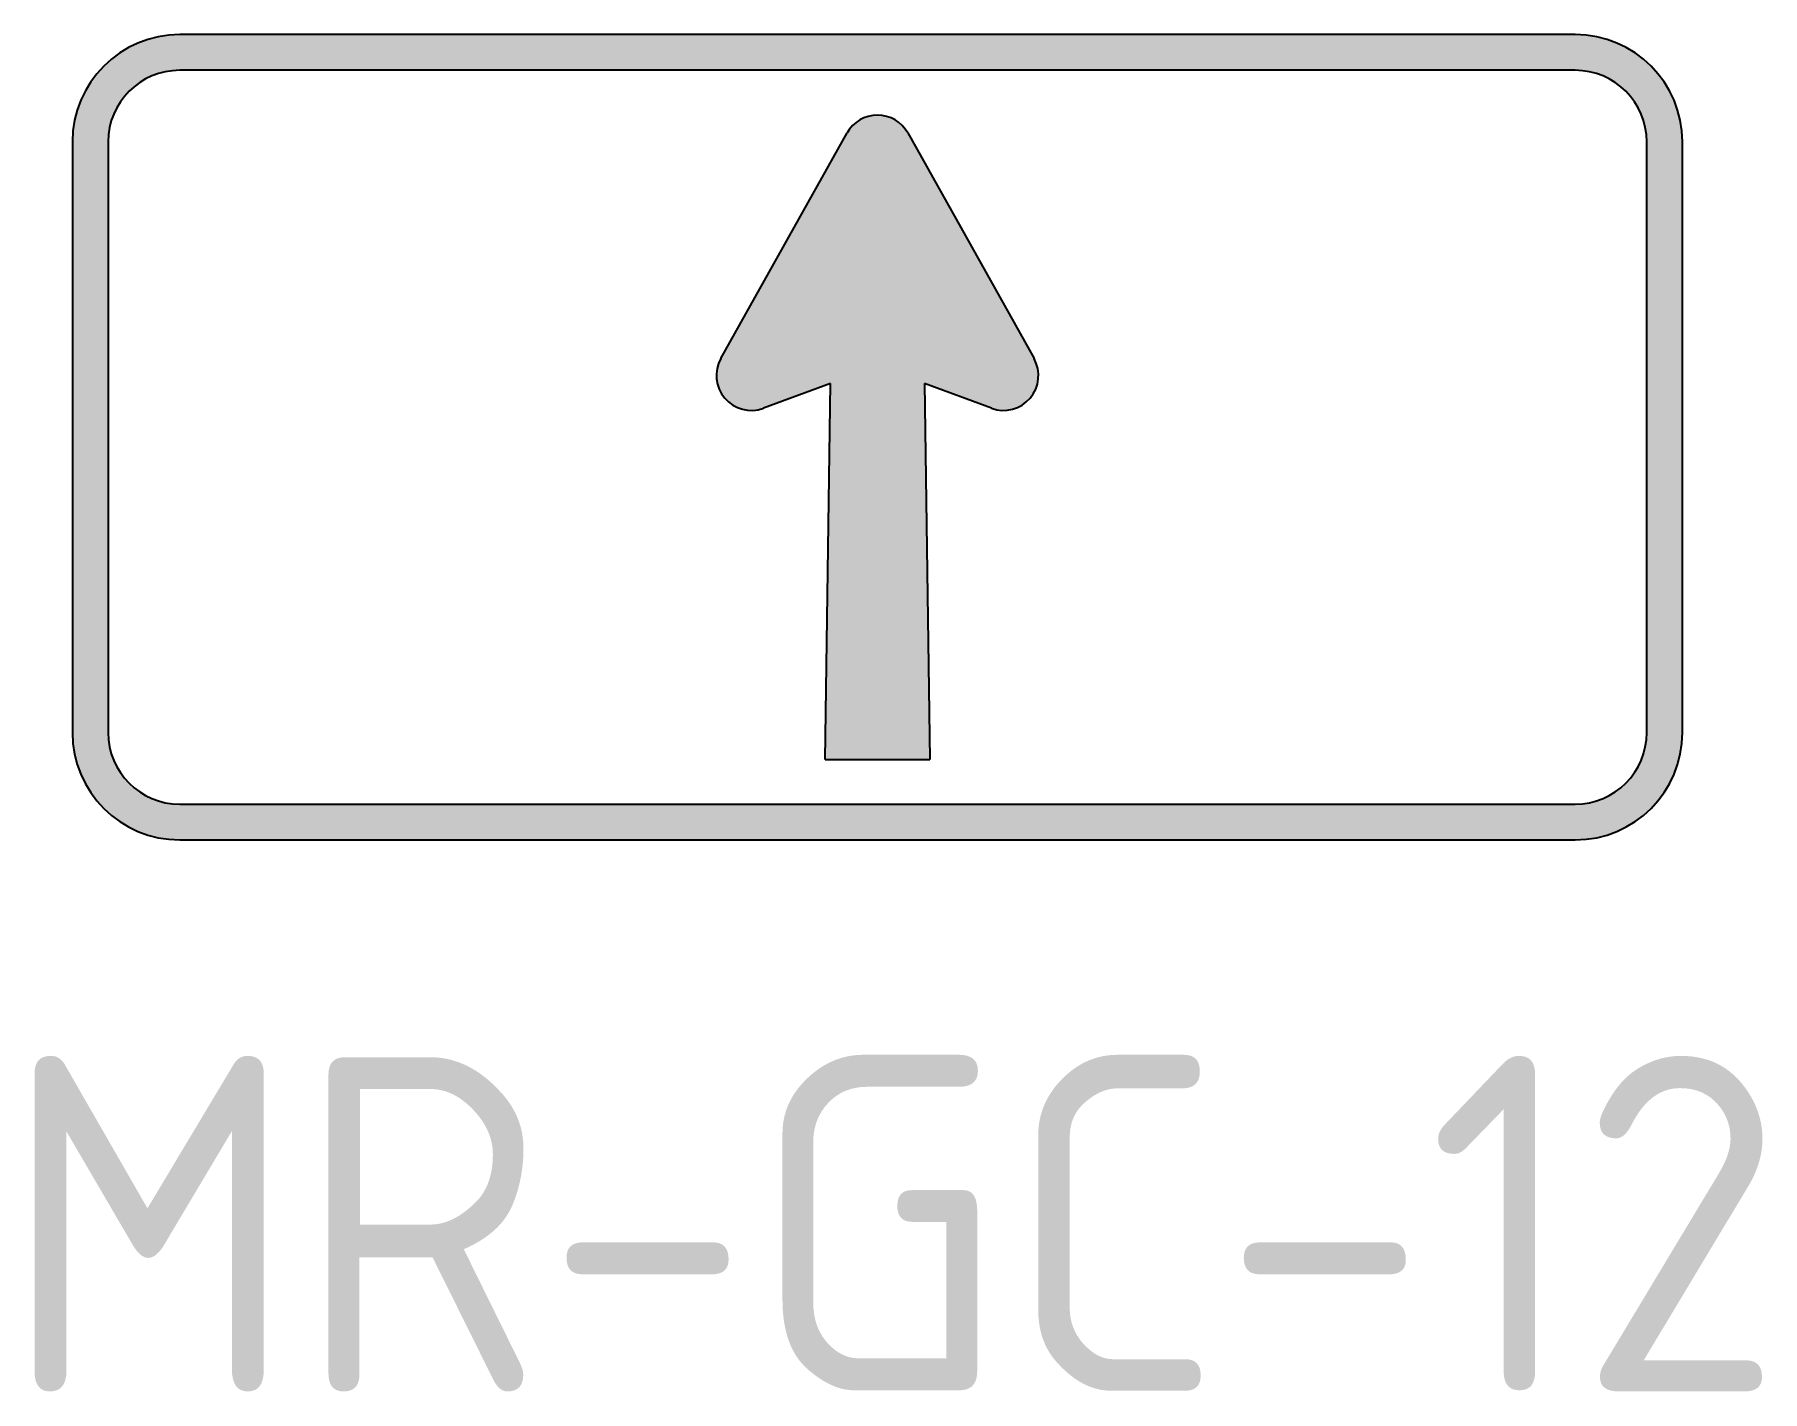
# Model space of a CAD drawing. Extents: x 226.5 to 239.3, y 182.2 to 192.3.
import ezdxf
from ezdxf.enums import TextEntityAlignment as Align

# ---------------------------------------------------------------- set-up
doc = ezdxf.new("R2010")
doc.units = 0
doc.header["$LTSCALE"] = 12
doc.header["$MEASUREMENT"] = 0
doc.layers.add('L18', color=4, linetype='CONTINUOUS')
doc.layers.add('T25', color=1, linetype='CONTINUOUS')
doc.styles.add('ISO', font='iso')

msp = doc.modelspace()

# ---------------------------------------------------------------- hatches: boundary and pattern name
at = {"layer": 'L18'}
h = msp.add_hatch(color=256, dxfattribs=at)
edge = h.paths.add_edge_path(flags=16)
edge.add_arc((237.94428077878, 187.1228871409837), 0.534, 270, 360)
edge.add_line((238.4782807787799, 187.1228871409837), (238.4782807787799, 191.5228871409837))
edge.add_arc((237.94428077878, 191.5228871409837), 0.534, 0, 90)
edge.add_line((237.94428077878, 192.0568871409837), (227.5442807787799, 192.0568871409837))
edge.add_arc((227.5442807787799, 191.5228871409837), 0.534, 90, 180)
edge.add_line((227.01028077878, 191.5228871409837), (227.01028077878, 187.1228871409837))
edge.add_arc((227.5442807787799, 187.1228871409837), 0.534, 180, 270)
edge.add_line((227.5442807787799, 186.5888871409837), (237.94428077878, 186.5888871409837))
edge = h.paths.add_edge_path(flags=0)
edge.add_line((233.0942807787799, 189.7228871409837), (233.1342807787799, 186.9228871409837))
edge.add_line((233.1342807787799, 186.9228871409837), (232.3542807787799, 186.9228871409837))
edge.add_line((232.3542807787799, 186.9228871409837), (232.3942807787799, 189.7228871409837))
edge.add_line((232.3942807787799, 189.7228871409837), (231.8940420498233, 189.53887297291))
edge.add_arc((231.8042807787799, 189.7828871409837), 0.26, 150.7719480568549, 290.1961818582292, ccw=False)
edge.add_line((231.5773831683163, 189.9098417563621), (232.5173831683163, 191.5898417563622))
edge.add_arc((232.7442807787799, 191.4628871409837), 0.26, 29.228051943145317, 150.771948056855, ccw=False)
edge.add_line((232.9711783892436, 191.5898417563622), (233.9111783892436, 189.9098417563621))
edge.add_arc((233.6842807787799, 189.7828871409837), 0.26, -110.19618185822873, 29.228051943145317, ccw=False)
edge.add_line((233.5945195077366, 189.53887297291), (233.0942807787799, 189.7228871409837))
edge = h.paths.add_edge_path()
edge.add_line((227.5442807787799, 186.3228871409837), (237.94428077878, 186.3228871409837))
edge.add_arc((237.94428077878, 187.1228871409837), 0.8, 270, 360)
edge.add_line((238.7442807787799, 187.1228871409837), (238.7442807787799, 191.5228871409837))
edge.add_arc((237.94428077878, 191.5228871409837), 0.8, 0, 90)
edge.add_line((237.94428077878, 192.3228871409837), (227.5442807787799, 192.3228871409837))
edge.add_arc((227.5442807787799, 191.5228871409837), 0.8, 90, 180)
edge.add_line((226.7442807787799, 191.5228871409837), (226.7442807787799, 187.1228871409837))
edge.add_arc((227.5442807787799, 187.1228871409837), 0.8, 180, 270)

# ---------------------------------------------------------------- linework, layer by layer
for p, q in [((237.94428077878, 192.3228871409837), (227.5442807787799, 192.3228871409837)), ((237.94428077878, 192.0568871409837), (227.5442807787799, 192.0568871409837)), ((226.7442807787799, 191.5228871409837), (226.7442807787799, 187.1228871409837)), ((227.01028077878, 191.5228871409837), (227.01028077878, 187.1228871409837)), ((231.5773831683163, 189.9098417563621), (232.5173831683163, 191.5898417563622)), ((232.9711783892436, 191.5898417563622), (233.9111783892436, 189.9098417563621)), ((238.4782807787799, 187.1228871409837), (238.4782807787799, 191.5228871409837)), ((238.7442807787799, 187.1228871409837), (238.7442807787799, 191.5228871409837)), ((232.3942807787799, 189.7228871409837), (231.8940420498233, 189.53887297291)), ((232.3542807787799, 186.9228871409837), (232.3942807787799, 189.7228871409837)), ((233.0942807787799, 189.7228871409837), (233.1342807787799, 186.9228871409837)), ((233.5945195077366, 189.53887297291), (233.0942807787799, 189.7228871409837)), ((232.3542807787799, 186.9228871409837), (233.1342807787799, 186.9228871409837)), ((227.5442807787799, 186.5888871409837), (237.94428077878, 186.5888871409837)), ((227.5442807787799, 186.3228871409837), (237.94428077878, 186.3228871409837))]:
    msp.add_line(p, q, dxfattribs=at)
for centre, radius, start, end in [((227.5442807787799, 191.5228871409837), 0.8, 90, 180), ((237.94428077878, 191.5228871409837), 0.8, 0, 90), ((227.5442807787799, 191.5228871409837), 0.534, 90, 180), ((237.94428077878, 191.5228871409837), 0.534, 0, 90), ((232.7442807787799, 191.4628871409837), 0.26, 29.22805194314533, 150.771948056855), ((231.8042807787799, 189.7828871409837), 0.26, 150.7719480568549, 290.1961818582292), ((233.6842807787799, 189.7828871409837), 0.26, 249.8038181417713, 29.22805194314533), ((227.5442807787799, 187.1228871409837), 0.8, 180, 270), ((227.5442807787799, 187.1228871409837), 0.534, 180, 270), ((237.94428077878, 187.1228871409837), 0.534, 270, 0), ((237.94428077878, 187.1228871409837), 0.8, 270, 0)]:
    msp.add_arc(centre, radius, start, end, dxfattribs=at)

# ---------------------------------------------------------------- texts
at = {"layer": 'T25', "style": 'ISO'}
msp.add_text('MR-GC-12', height=2.5, dxfattribs=at).set_placement((232.8610477238277, 182.2133546450342), align=Align.CENTER)

doc.saveas('drawing.dxf')
